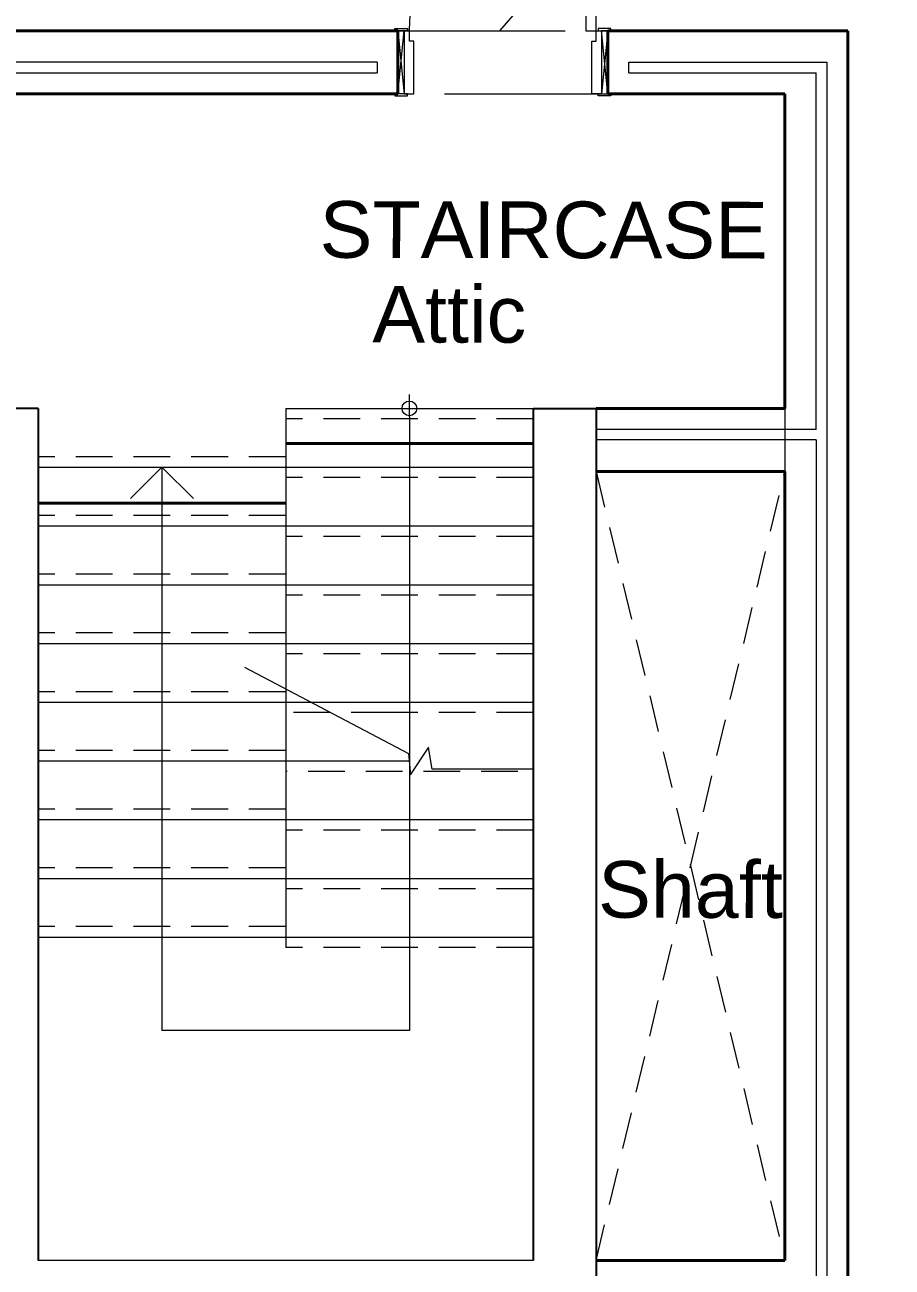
# Model space of a CAD drawing. Header units: metres. Extents: x -322116 to -321123, y -26723 to -26468.
# Drawn here: x -321393.28 to -321389.14, y -26553.85 to -26547.93 of the extents above; entities that cross this region are included whole.
import ezdxf

# ---------------------------------------------------------------- set-up
doc = ezdxf.new("R2010")
doc.units = ezdxf.units.M
doc.header["$LTSCALE"] = 7
doc.header["$MEASUREMENT"] = 0
doc.linetypes.add('1363-TXX-A-XXX-Plots layouts-R02$0$HIDDEN', pattern=[0.375, 0.25, -0.125])
doc.linetypes.add('Hidden', pattern=[9.525, 6.35, -3.175])
doc.layers.add('22-1-14-ROAD P2PFGC', color=5, linetype='Continuous')
for name, color, linetype, lineweight in [('A-ANNO-TXT3', 6, 'Continuous', 30), ('A-DOOR', 134, 'Continuous', 18), ('A-FLOR-HIDN', 9, 'Hidden', 13), ('A-PATT', 8, 'Continuous', 5), ('A-STRS', 2, 'Continuous', 18), ('A-WALL-BLWO', 7, 'Continuous', 40), ('L-Structure', 5, 'Continuous', 15), ('XREF-W09-A-ELEV04$0$A--SECT-TILE', 32, 'Continuous', 5)]:
    doc.layers.add(name, color=color, linetype=linetype, lineweight=lineweight)
doc.styles.get("Standard").update_dxf_attribs({"font": 'romans.shx', "height": 0.5})

# ---------------------------------------------------------------- blocks, each defined once
blk = doc.blocks.new('*U575')
for p, q in [((-200, 0), (-170, -300)), ((-200, -300), (-170, 0)), ((800, 0), (770, -300)), ((800, -300), (770, 0))]:
    blk.add_line(p, q)
for points in [[(-95, 890), (-95, 0), (-145, 0), (-145, 890)], [(-215, 10), (-155, 10), (-155, 0), (-215, 0)], [(-170, -300), (-200, -300), (-200, 0), (-170, 0)], [(-145, 0), (-170, 0), (-170, -300), (-125, -300), (-125, -50), (-145, -50), (-145, 0)], [(745, 0), (770, 0), (770, -300), (725, -300), (725, -50), (745, -50), (745, 0)], [(815, 10), (755, 10), (755, 0), (815, 0)], [(770, -300), (800, -300), (800, 0), (770, 0)], [(-215, -310), (-155, -310), (-155, -300), (-215, -300)], [(815, -310), (755, -310), (755, -300), (815, -300)]]:
    blk.add_lwpolyline(points, close=True)
blk.add_arc((-145, 0), 890, 0, 90)
blk = doc.blocks.new('rooff attic')
at = {"layer": '22-1-14-ROAD P2PFGC'}
for p, q in [((-321393.2118, -26547.7581, 0), (-321393.5118, -26547.7581, 0)), ((-321390.8514, -26547.7581, 0), (-321390.5518, -26547.7581, 0)), ((-321390.5518, -26547.7581, 0), (-321390.5518, -26552.1198, 0))]:
    blk.add_line(p, q, dxfattribs=at)
at = {"layer": '22-1-14-ROAD P2PFGC', "elevation": 0}
for points in [[(-321393.2118, -26547.7581), (-321393.2118, -26551.8198)], [(-321390.8518, -26547.7581), (-321390.8518, -26551.8198)]]:
    blk.add_lwpolyline(points, dxfattribs=at)
at = {"layer": 'A-FLOR-HIDN', "linetype": '1363-TXX-A-XXX-Plots layouts-R02$0$HIDDEN', "ltscale": 0.1, "extrusion": (1.49774e-07, -5.54664e-07, 1)}
for p, q in [((-321390.8518, -26547.8081, 0), (-321392.0318, -26547.8081, 0.0001)), ((-321390.8518, -26547.8081, 0), (-321392.0318, -26547.8081, 0.0001)), ((-321392.0318, -26547.9881, 0.0001), (-321393.2118, -26547.9881, 0)), ((-321392.0318, -26547.9881, 0.0001), (-321393.2118, -26547.9881, 0)), ((-321390.8518, -26548.0881, 0), (-321392.0318, -26548.0881, 0.0001)), ((-321390.8518, -26548.0881, 0), (-321392.0318, -26548.0881, 0.0001)), ((-321392.0318, -26548.2681, 0.0001), (-321393.2118, -26548.2681, 0)), ((-321392.0318, -26548.2681, 0.0001), (-321393.2118, -26548.2681, 0)), ((-321390.8518, -26548.3681, 0), (-321392.0318, -26548.3681, 0.0001)), ((-321390.8518, -26548.3681, 0), (-321392.0318, -26548.3681, 0.0001)), ((-321392.0318, -26548.5481, 0.0001), (-321393.2118, -26548.5481, 0)), ((-321392.0318, -26548.5481, 0.0001), (-321393.2118, -26548.5481, 0)), ((-321390.8518, -26548.6481, 0), (-321392.0318, -26548.6481, 0.0001)), ((-321390.8518, -26548.6481, 0), (-321392.0318, -26548.6481, 0.0001)), ((-321392.0318, -26548.8281, 0.0001), (-321393.2118, -26548.8281, 0)), ((-321392.0318, -26548.8281, 0.0001), (-321393.2118, -26548.8281, 0)), ((-321390.8518, -26548.9281, 0), (-321392.0318, -26548.9281, 0.0001)), ((-321390.8518, -26548.9281, 0), (-321392.0318, -26548.9281, 0.0001)), ((-321392.0318, -26549.1081, 0.0001), (-321393.2118, -26549.1081, 0)), ((-321392.0318, -26549.1081, 0.0001), (-321393.2118, -26549.1081, 0)), ((-321391.544, -26549.2081, 0), (-321392.0318, -26549.2081, 0.0001)), ((-321391.544, -26549.2081, 0), (-321392.0318, -26549.2081, 0.0001)), ((-321390.8518, -26549.2081, 0), (-321391.544, -26549.2081, 0)), ((-321390.8518, -26549.2081, 0), (-321391.544, -26549.2081, 0)), ((-321392.0318, -26549.3881, 0.0001), (-321393.2118, -26549.3881, 0)), ((-321392.0318, -26549.3881, 0.0001), (-321393.2118, -26549.3881, 0)), ((-321390.9252, -26549.4881, 0), (-321392.0318, -26549.4881, 0.0001)), ((-321390.9252, -26549.4881, 0), (-321392.0318, -26549.4881, 0.0001)), ((-321392.0318, -26549.6681, 0.0001), (-321393.2118, -26549.6681, 0)), ((-321392.0318, -26549.6681, 0.0001), (-321393.2118, -26549.6681, 0)), ((-321390.8518, -26549.7681, 0), (-321392.0318, -26549.7681, 0.0001)), ((-321390.8518, -26549.7681, 0), (-321392.0318, -26549.7681, 0.0001)), ((-321392.0318, -26549.9481, 0.0001), (-321393.2118, -26549.9481, 0)), ((-321392.0318, -26549.9481, 0.0001), (-321393.2118, -26549.9481, 0)), ((-321390.8518, -26550.0481, 0), (-321392.0318, -26550.0481, 0.0001)), ((-321390.8518, -26550.0481, 0), (-321392.0318, -26550.0481, 0.0001)), ((-321392.0318, -26550.2281, 0.0001), (-321393.2118, -26550.2281, 0)), ((-321392.0318, -26550.2281, 0.0001), (-321393.2118, -26550.2281, 0)), ((-321390.8518, -26550.3281, 0), (-321392.0318, -26550.3281, 0.0001)), ((-321390.8518, -26550.3281, 0), (-321392.0318, -26550.3281, 0.0001))]:
    blk.add_line(p, q, dxfattribs=at)
at = {"layer": 'A-FLOR-HIDN', "linetype": '1363-TXX-A-XXX-Plots layouts-R02$0$HIDDEN', "ltscale": 0.1}
for p, q in [((-321390.5518, -26551.8198, 0), (-321389.6518, -26548.0581, 0)), ((-321390.5518, -26548.0581, 0), (-321389.6518, -26551.8198, 0))]:
    blk.add_line(p, q, dxfattribs=at)
at = {"layer": 'A-PATT', "extrusion": (1.49774e-07, -5.54664e-07, 1)}
for p, q in [((-321391.4418, -26547.7981, 0.0001), (-321391.4418, -26547.6912, 0.0001)), ((-321391.4418, -26547.7981, 0.0001), (-321391.4418, -26547.6912, 0.0001)), ((-321391.4418, -26547.7981, 0.0001), (-321391.4418, -26547.6912, 0.0001)), ((-321391.4418, -26547.7981, 0.0001), (-321391.4418, -26547.6912, 0.0001)), ((-321391.4418, -26547.7981, 0.0001), (-321391.4418, -26547.7231, 0.0001)), ((-321391.4418, -26547.7981, 0.0001), (-321391.4418, -26547.7231, 0.0001)), ((-321391.4418, -26547.7981, 0.0001), (-321391.4418, -26547.7231, 0.0001)), ((-321391.4418, -26547.7981, 0.0001), (-321391.4418, -26547.7231, 0.0001)), ((-321391.4418, -26547.7981, 0.0001), (-321391.4418, -26550.7231, 0.0001)), ((-321391.4418, -26547.7981, 0.0001), (-321391.4418, -26550.7231, 0.0001)), ((-321391.4418, -26550.7231, 0), (-321392.6218, -26550.7231, 0))]:
    blk.add_line(p, q, dxfattribs=at)
at = {"layer": 'A-PATT'}
blk.add_line((-321392.6218, -26548.0381, 0.0001), (-321392.6218, -26550.7231, 0.0001), dxfattribs=at)
blk.add_polyline3d([(-321392.4718, -26548.1881, 0.0001), (-321392.6218, -26548.0381, 0.0001), (-321392.7718, -26548.1881, 0.0001)], dxfattribs=at)
at = {"layer": 'A-PATT', "extrusion": (1.49774e-07, -5.54664e-07, 1)}
blk.add_circle((-321391.4418, -26547.7581, -0.0333), 0.035, dxfattribs=at)
blk.add_circle((-321391.4418, -26547.7581, -0.0333), 0.035, dxfattribs=at)
blk.add_circle((-321391.4418, -26547.7581, -0.0333), 0.035, dxfattribs=at)
blk.add_circle((-321391.4418, -26547.7581, -0.0333), 0.035, dxfattribs=at)
at = {"layer": 'A-STRS'}
for q in [(-321392.0318, -26550.3281, 0.0001), (-321390.8518, -26547.7581, 0)]:
    blk.add_line((-321392.0318, -26547.7581, 0.0001), q, dxfattribs=at)
at = {"layer": 'A-STRS', "extrusion": (1.49774e-07, -5.54664e-07, 1)}
for p, q in [((-321393.2118, -26548.0381, 0), (-321390.8518, -26548.0381, 0)), ((-321393.2118, -26548.3181, 0), (-321390.8518, -26548.3181, 0)), ((-321393.2118, -26548.5981, 0), (-321390.8518, -26548.5981, 0)), ((-321393.2118, -26548.8781, 0), (-321390.8518, -26548.8781, 0)), ((-321392.2285, -26548.9909, 0.0002), (-321391.4464, -26549.403, 0.0001)), ((-321392.2285, -26548.9909, 0.0002), (-321391.4464, -26549.403, 0.0001)), ((-321393.2118, -26549.1581, 0), (-321390.8518, -26549.1581, 0)), ((-321391.4373, -26549.5043, 0.0001), (-321391.3496, -26549.3719, 0.0001)), ((-321391.4373, -26549.5043, 0.0001), (-321391.3496, -26549.3719, 0.0001)), ((-321393.2118, -26549.4381, 0), (-321391.4418, -26549.4381, 0)), ((-321391.4464, -26549.403, 0.0001), (-321391.4373, -26549.5043, 0.0001)), ((-321391.4464, -26549.403, 0.0001), (-321391.4373, -26549.5043, 0.0001)), ((-321390.8518, -26549.4781, 0), (-321391.3331, -26549.4781, 0)), ((-321390.8518, -26549.4781, 0), (-321391.3331, -26549.4781, 0)), ((-321393.2118, -26549.7181, 0), (-321390.8518, -26549.7181, 0)), ((-321393.2118, -26549.9981, 0), (-321390.8518, -26549.9981, 0)), ((-321393.2118, -26550.2781, 0), (-321390.8518, -26550.2781, 0))]:
    blk.add_line(p, q, dxfattribs=at)
at = {"layer": 'A-STRS', "extrusion": (1.49774e-07, -5.54664e-07, 1), "elevation": -0.0335}
blk.add_lwpolyline([(-321391.3331, -26549.4781), (-321391.3506, -26549.3734)], dxfattribs=at)
blk.add_lwpolyline([(-321391.3331, -26549.4781), (-321391.3506, -26549.3734)], dxfattribs=at)
at = {"layer": 'A-WALL-BLWO'}
for p, q in [((-321395.5119, -26545.9581, 0), (-321391.4963, -26545.9581, 0)), ((-321391.4963, -26545.9581, 0), (-321391.4963, -26546.2581, 0)), ((-321390.4963, -26546.2581, 0), (-321390.4963, -26545.9581, 0)), ((-321390.4963, -26545.9581, 0), (-321389.3518, -26545.9581, 0)), ((-321395.2118, -26546.2581, -0.0007), (-321391.4963, -26546.2581, 0.0002)), ((-321390.4963, -26546.2581, 0), (-321389.6518, -26546.2581, 0)), ((-321390.5518, -26547.7581, 0), (-321389.6518, -26547.7581, 0)), ((-321389.3518, -26552.1198, 0), (-321389.3518, -26547.7581, 0)), ((-321392.0318, -26547.9247, 0.0001), (-321390.8518, -26547.9247, 0)), ((-321390.5518, -26548.0581, 0), (-321389.6518, -26548.0581, 0)), ((-321392.0318, -26548.2098, 0.0001), (-321393.2118, -26548.2098, 0)), ((-321389.6518, -26551.8198, 0), (-321390.5518, -26551.8198, 0))]:
    blk.add_line(p, q, dxfattribs=at)
at = {"layer": 'A-WALL-BLWO', "elevation": 0}
for points in [[(-321389.3518, -26547.7581), (-321389.3518, -26545.9581)], [(-321389.6518, -26546.2581), (-321389.6518, -26547.7581)], [(-321389.6518, -26548.0581), (-321389.6518, -26551.8198)]]:
    blk.add_lwpolyline(points, dxfattribs=at)
at = {"layer": 'L-Structure'}
blk.add_line((-321390.8518, -26551.8198, 0), (-321393.2118, -26551.8198, 0), dxfattribs=at)
at = {"layer": 'XREF-W09-A-ELEV04$0$A--SECT-TILE'}
for p, q in [((-321391.5963, -26546.1081, 0), (-321391.5963, -26546.1581, 0)), ((-321390.3963, -26546.1081, 0), (-321389.4518, -26546.1081, 0)), ((-321390.3963, -26546.1581, 0), (-321390.3963, -26546.1081, 0)), ((-321389.4518, -26546.1081, 0), (-321389.4518, -26547.8581, 0)), ((-321390.3963, -26546.1581, 0), (-321389.5018, -26546.1581, 0)), ((-321389.5018, -26547.8581, 0), (-321389.5018, -26546.1581, 0)), ((-321389.5018, -26547.8581, 0), (-321390.5518, -26547.8581, 0)), ((-321389.5018, -26547.9081, 0), (-321390.5518, -26547.9081, 0)), ((-321389.5018, -26547.9081, 0), (-321389.5018, -26551.9698, 0)), ((-321389.4518, -26547.8581, 0), (-321389.4518, -26552.0198, 0))]:
    blk.add_line(p, q, dxfattribs=at)
at = {"layer": 'XREF-W09-A-ELEV04$0$A--SECT-TILE', "elevation": 0}
for points in [[(-321391.5963, -26546.1081), (-321395.3618, -26546.1081)], [(-321395.3118, -26546.1581), (-321391.5963, -26546.1581)]]:
    blk.add_lwpolyline(points, dxfattribs=at)
at = {"layer": 'A-DOOR', "extrusion": (-5.54664e-07, 1.49774e-07, -1), "xscale": 0.001, "yscale": 0.001, "zscale": -0.001}
blk.add_blockref('*U575', (321390.6963, -26545.9581, 0.1743), dxfattribs=at)
at = {"layer": 'A-ANNO-TXT3', "lineweight": 5, "char_height": 0.27, "attachment_point": 1, "rotation": 359.90083}
for s, width, heights, insert in [('\\A1;{\\fArial Unicode MS|b0|i0|c0|p34;STAIRCASE}', 4.735794, [1.9622], (-321391.8697, -26546.7699, -0.0001)), ('\\A1;{\\fArial Unicode MS|b0|i0|c0|p34;Shaft}', 2.985678, [1.4075], (-321390.5417, -26549.9152, 0))]:
    blk.add_mtext_dynamic_manual_height_columns(s, width=width, gutter_width=3.0774, heights=heights, dxfattribs=dict(at, insert=insert))
blk = doc.blocks.new('m 12')
at = {"layer": '22-1-14-ROAD P2PFGC', "transparency": 33554534}
h = blk.add_hatch(dxfattribs=at)
h.set_pattern_fill('ANSI31', scale=1.3, angle=45)
h.set_pattern_definition([(90, (-187.8846, 18.4578), (-0.1625, 0), [])])
h.paths.add_polyline_path([(-321388.4118, -26532.9581), (-321398.1118, -26532.9581), (-321398.1118, -26534.9081), (-321404.3118, -26534.9081), (-321404.3118, -26539.3023), (-321405.4818, -26539.3023), (-321405.4818, -26544.6581), (-321404.5118, -26544.6581), (-321404.5118, -26551.3581), (-321406.0118, -26551.3581), (-321406.0118, -26554.5581), (-321403.6118, -26554.5581), (-321403.6118, -26537.7015), (-321383.0787, -26537.7016), (-321383.0787, -26554.5581), (-321382.1603, -26554.5581), (-321382.1603, -26551.2581), (-321381.1018, -26551.2581), (-321381.1018, -26541.5581), (-321382.2287, -26541.5581), (-321382.2287, -26534.9081), (-321388.4118, -26534.9081)])
edge = h.paths.add_edge_path(flags=16)
edge.add_arc((-321394.4903, -26535.3455), 0.2481, 0, 360)
h.paths.add_polyline_path([(-321405.2533, -26553.463), (-321404.3703, -26553.463), (-321404.3703, -26553.0317), (-321405.2533, -26553.0317)], flags=16)
h.paths.add_polyline_path([(-321405.4431, -26553.3996), (-321405.4431, -26552.5166), (-321405.8743, -26552.5166), (-321405.8743, -26553.3996)], flags=16)
h.paths.add_polyline_path([(-321402.5757, -26536.7788), (-321402.5757, -26535.8584), (-321403.007, -26535.8584), (-321403.007, -26536.7788)], flags=16)
h.paths.add_polyline_path([(-321393.8213, -26536.8162), (-321392.7192, -26536.8162), (-321392.7192, -26536.3849), (-321393.8213, -26536.3849)], flags=16)
h.paths.add_polyline_path([(-321384.2889, -26536.7788), (-321384.2889, -26535.8393), (-321384.7202, -26535.8393), (-321384.7202, -26536.7788)], flags=16)
h.paths.add_polyline_path([(-321382.9583, -26539.6741), (-321382.3491, -26539.6741), (-321382.3491, -26539.2428), (-321382.9583, -26539.2428)], flags=16)
h.paths.add_polyline_path([(-321382.5318, -26544.9633), (-321381.6488, -26544.9633), (-321381.6488, -26544.532), (-321382.5318, -26544.532)], flags=16)
h.paths.add_polyline_path([(-321381.3907, -26546.8496), (-321381.3907, -26545.9666), (-321381.8219, -26545.9666), (-321381.8219, -26546.8496)], flags=16)
h.paths.add_polyline_path([(-321397.07, -26535.8562), (-321397.07, -26534.8373), (-321397.5013, -26534.8373), (-321397.5013, -26535.8562)], flags=16)
h.paths.add_polyline_path([(-321394.1228, -26535.272), (-321391.6791, -26535.272), (-321391.6791, -26534.831), (-321394.1228, -26534.831)], flags=16)
h.paths.add_polyline_path([(-321394.1228, -26535.86), (-321391.9766, -26535.86), (-321391.9766, -26535.419), (-321394.1228, -26535.419)], flags=16)
h.paths.add_polyline_path([(-321383.0049, -26547.8529), (-321381.5704, -26547.8553), (-321381.5693, -26547.215), (-321383.0038, -26547.2125)], flags=16)
h.paths.add_polyline_path([(-321405.402, -26553.0502), (-321403.9675, -26553.0527), (-321403.9664, -26552.4124), (-321405.4009, -26552.4099)], flags=16)
h.paths.add_polyline_path([(-321405.3468, -26542.1633), (-321403.9123, -26542.1658), (-321403.9112, -26541.5254), (-321405.3457, -26541.5229)], flags=16)
h.paths.add_polyline_path([(-321393.95, -26534.8473), (-321392.5154, -26534.8498), (-321392.5143, -26534.2094), (-321393.9489, -26534.207)], flags=16)
blk = doc.blocks.new('roof')
at = {"layer": 'A-FLOR-HIDN', "linetype": '1363-TXX-A-XXX-Plots layouts-R02$0$HIDDEN', "ltscale": 0.5}
blk.add_line((-321387.4112, -26541.8023, 0), (-321391.0118, -26545.9581, 0), dxfattribs=at)
at = {"layer": 'A-FLOR-HIDN', "linetype": '1363-TXX-A-XXX-Plots layouts-R02$0$HIDDEN', "ltscale": 0.5, "elevation": 0}
for points in [[(-321389.3518, -26545.9581), (-321389.3518, -26552.1198), (-321395.5118, -26552.1198), (-321395.5119, -26545.9581)], [(-321389.6518, -26546.2581), (-321389.6518, -26551.8198), (-321395.2118, -26551.8198), (-321395.2119, -26546.2581)]]:
    blk.add_lwpolyline(points, close=True, dxfattribs=at)

msp = doc.modelspace()

# ---------------------------------------------------------------- block references
at = {"layer": 'A-WALL-BLWO'}
for name, p in [('m 12', (0, -2)), ('rooff attic', (0, -2, 0)), ('roof', (0, -2, 0))]:
    msp.add_blockref(name, p, dxfattribs=at)

# ---------------------------------------------------------------- texts
at = {"layer": 'A-ANNO-TXT3', "lineweight": 5, "insert": (-321391.6183, -26549.1737), "char_height": 0.27, "attachment_point": 1, "rotation": 359.90083}
msp.add_mtext_dynamic_manual_height_columns('\\A1;{\\fArial Unicode MS|b0|i0|c0|p34;Attic}', width=4.735794, gutter_width=3.0774, heights=[1.9622], dxfattribs=at)

doc.saveas('drawing.dxf')
